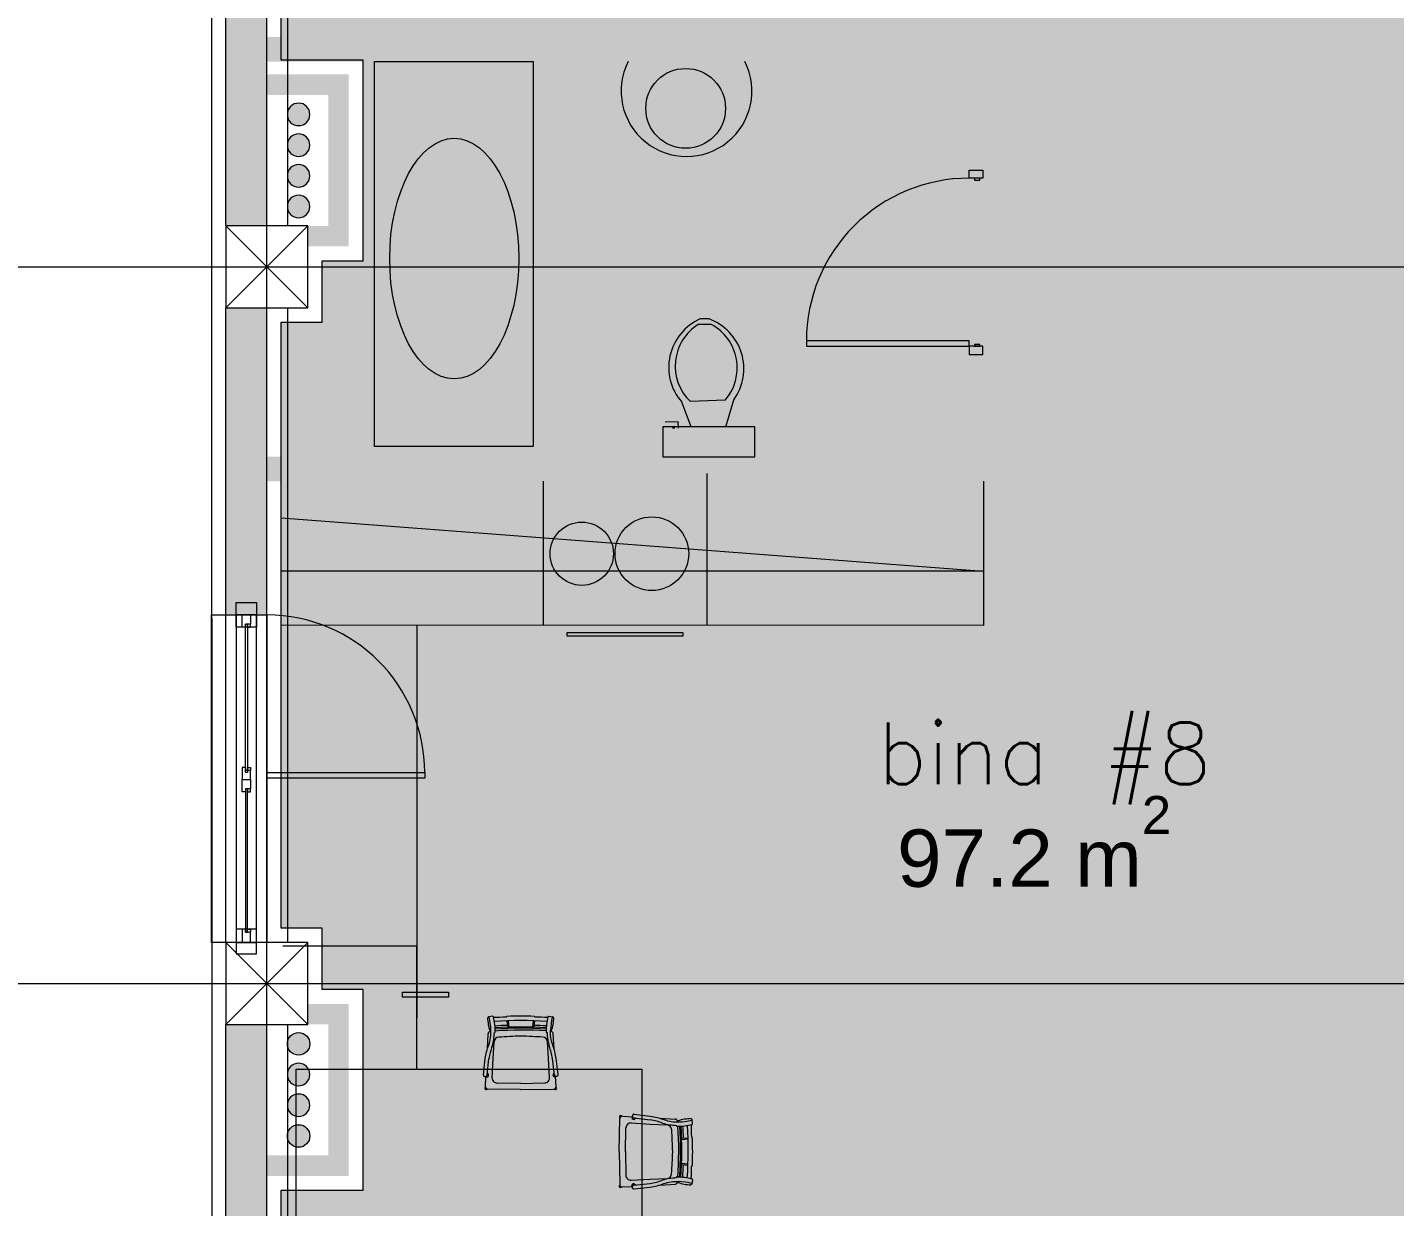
# Model space of a CAD drawing. Header units: millimetres. Extents: x 476571643 to 477489869, y 4620928210 to 4621294454.
# Drawn here: x 477215731 to 477222410, y 4621127771 to 4621133531 of the extents above; entities that cross this region are included whole.
import ezdxf

# ---------------------------------------------------------------- set-up
doc = ezdxf.new("R2010")
doc.units = ezdxf.units.MM
doc.header["$MEASUREMENT"] = 0
for name, color, linetype, lineweight in [('0. gagebebi_Pen_No__6', 6, 'Continuous', 0), ('0_Pen_No__7_Pen_No__7_Pen_No__7', 7, 'Continuous', 0), ('2D Drafting - General_Pen_No__1_Pen_No__7', 7, 'Continuous', 0), ('2D Drafting - General_Pen_No__250_Pen_No__7_Pen_No__7', 7, 'Continuous', 0), ('2D Drafting - General_Pen_No__7_Pen_No__7_Pen_No__7', 7, 'Continuous', 0), ('Annotation - Text_Pen_No__7_Pen_No__142', 142, 'Continuous', 0), ('Doors_Pen_No__7_Pen_No__7_Pen_No__7', 7, 'Continuous', 0), ('G-Anno-Nplt_Pen_No__142', 142, 'Continuous', 0), ('G-Anno-Nplt_Pen_No__151', 151, 'Continuous', 0), ('G-Anno-Nplt_Pen_No__4', 7, 'Continuous', 0), ('kar-panjara_Pen_No__7_Pen_No__7_Pen_No__7', 7, 'Continuous', 0), ('New_0_Pen_No__7', 7, 'Continuous', 0), ('New_reg_nak_Pen_No__7', 7, 'Continuous', 0), ('shaxtebi da milebi_Pen_No__1_Pen_No__1_Pen_No__1', 1, 'Continuous', 0), ('shaxtebi da milebi_Pen_No__5_Pen_No__5_Pen_No__5', 5, 'Continuous', 0), ('zoma_Pen_No__142', 142, 'Continuous', 0), ('zoma_Pen_No__5_Pen_No__5', 5, 'Continuous', 0)]:
    doc.layers.add(name, color=color, linetype=linetype, lineweight=lineweight)
doc.layers.add('shaxtebi da milebi_Pen_No__5_Pen_No__5_Pen_No__252', color=7, linetype='Continuous', lineweight=0, true_color=0x666666)
doc.layers.add('zoma', color=7, linetype='Continuous')
doc.styles.add('GENERATED_STYLE_1', font='arial.ttf')
doc.styles.add('GENERATED_STYLE_2', font='arial.ttf')
doc.dimstyles.new('GENERATED_STYLE__7', dxfattribs={"dimtxt": 200, "dimasz": 64.421331, "dimexe": 0.18, "dimexo": 3, "dimgap": 0.09, "dimtad": 1, "dimlfac": 0.001, "dimzin": 0, "dimdsep": 46, "dimtxsty": 'GENERATED_STYLE_2', "dimblk": 'ARROWHEAD_2', "dimblk1": 'ARROWHEAD_2', "dimblk2": 'ARROWHEAD_2', "dimcen": 0.09, "dimclrd": 142, "dimclre": 142, "dimclrt": 142, "dimadec": 0, "dimazin": 0, "dimtfac": 1, "dimtdec": 4, "dimtmove": 0, "dimatfit": 3, "dimfxl": 1, "dimtolj": 1, "dimtzin": 0, "dimarcsym": 0})

# ---------------------------------------------------------------- blocks, each defined once
blk = doc.blocks.new('*D1286', base_point=(476844527.1, 4621385791))
at = {"layer": 'zoma_Pen_No__142', "color": 142, "linetype": 'Continuous', "lineweight": 0, "transparency": 16777216}
for p, q in [((477215491.4, 4621139236.6), (477215406.7, 4621139285.5)), ((477215449, 4621139302.5), (477215449, 4621139261)), ((477215385.5, 4621139261), (477215512.6, 4621139261)), ((477215449, 4621139261), (477215449, 4621132361)), ((477215385.5, 4621132361), (477215512.6, 4621132361)), ((477215491.4, 4621132336.6), (477215406.7, 4621132385.5))]:
    blk.add_line(p, q, dxfattribs=at)
at = {"layer": 'zoma_Pen_No__142', "color": 142, "lineweight": 0, "transparency": 16777216, "insert": (477215409, 4621135545), "char_height": 200, "attachment_point": 7, "rotation": 90, "style": 'GENERATED_STYLE_2'}
blk.add_mtext('\\A1;{\\pql;\\fArial CYR|b0|i0|c204|p34;6.90}', dxfattribs=at)
blk = doc.blocks.new('ARROWHEAD_2')
at = {"color": 0, "linetype": 'Continuous', "lineweight": 0}
for p, q in [((0, 0), (-1, 0)), ((-0.38, -0.66), (0.38, 0.66))]:
    blk.add_line(p, q, dxfattribs=at)
blk = doc.blocks.new('*D1287', base_point=(476844527.1, 4621385791))
at = {"layer": 'zoma_Pen_No__142', "color": 142, "linetype": 'Continuous', "lineweight": 0, "transparency": 16777216}
for p, q in [((477215385.5, 4621132361), (477215512.6, 4621132361)), ((477215491.4, 4621132336.6), (477215406.7, 4621132385.5)), ((477215449, 4621132361), (477215449, 4621128861)), ((477215385.5, 4621128861), (477215512.6, 4621128861)), ((477215491.4, 4621128836.6), (477215406.7, 4621128885.5))]:
    blk.add_line(p, q, dxfattribs=at)
at = {"layer": 'zoma_Pen_No__142', "color": 142, "lineweight": 0, "transparency": 16777216, "insert": (477215409, 4621130345), "char_height": 200, "attachment_point": 7, "rotation": 90, "style": 'GENERATED_STYLE_2'}
blk.add_mtext('\\A1;{\\pql;\\fArial CYR|b0|i0|c204|p34;3.50}', dxfattribs=at)
blk = doc.blocks.new('*D1290', base_point=(476844527.1, 4621385791))
at = {"layer": 'zoma_Pen_No__142', "color": 142, "linetype": 'Continuous', "lineweight": 0, "transparency": 16777216}
for p, q in [((477215005.6, 4621139461), (477215005.6, 4621139061)), ((477215048, 4621139036.6), (477214963.2, 4621139085.5)), ((477214942, 4621139061), (477215069.2, 4621139061)), ((477215005.6, 4621139061), (477215005.7, 4621132561)), ((477214942.1, 4621132561), (477215069.2, 4621132561)), ((477215048, 4621132536.6), (477214963.3, 4621132585.5)), ((477215005.7, 4621132561), (477215005.7, 4621132161))]:
    blk.add_line(p, q, dxfattribs=at)
at = {"layer": 'zoma_Pen_No__142', "color": 142, "lineweight": 0, "transparency": 16777216, "char_height": 200, "attachment_point": 7, "rotation": 90.00052, "style": 'GENERATED_STYLE_2'}
for s, insert in [('\\A1;{\\pql;\\fArial CYR|b0|i0|c204|p34;6.50}', (477214965.6, 4621135545)), ('\\A1;{\\pql;\\fArial CYR|b0|i0|c204|p34;0.40}', (477214965.7, 4621132585.5))]:
    blk.add_mtext(s, dxfattribs=dict(at, insert=insert))
blk = doc.blocks.new('*D1291', base_point=(476844527.1, 4621385791))
at = {"layer": 'zoma_Pen_No__142', "color": 142, "linetype": 'Continuous', "lineweight": 0, "transparency": 16777216}
for p, q in [((477214942.1, 4621132561), (477215069.2, 4621132561)), ((477215048, 4621132536.6), (477214963.3, 4621132585.5)), ((477215005.7, 4621132561), (477215005.7, 4621132161)), ((477214942.1, 4621132161), (477215069.2, 4621132161)), ((477215048.1, 4621132136.6), (477214963.3, 4621132185.5)), ((477215005.7, 4621132161), (477215005.7, 4621129061))]:
    blk.add_line(p, q, dxfattribs=at)
blk = doc.blocks.new('*D1292', base_point=(476844527.1, 4621385791))
at = {"layer": 'zoma_Pen_No__142', "color": 142, "linetype": 'Continuous', "lineweight": 0, "transparency": 16777216}
for p, q in [((477214942.1, 4621132161), (477215069.2, 4621132161)), ((477215048.1, 4621132136.6), (477214963.3, 4621132185.5)), ((477215005.7, 4621132161), (477215005.7, 4621129061)), ((477214942.1, 4621129061), (477215069.3, 4621129061)), ((477215048.1, 4621129036.5), (477214963.3, 4621129085.5))]:
    blk.add_line(p, q, dxfattribs=at)
at = {"layer": 'zoma_Pen_No__142', "color": 142, "lineweight": 0, "transparency": 16777216, "char_height": 200, "attachment_point": 7, "rotation": 90.00052, "style": 'GENERATED_STYLE_2'}
for s, insert in [('\\A1;{\\pql;\\fArial CYR|b0|i0|c204|p34;3.10}', (477214965.7, 4621130345)), ('\\A1;{\\pql;\\fArial CYR|b0|i0|c204|p34;0.40}', (477214965.7, 4621129085.5))]:
    blk.add_mtext(s, dxfattribs=dict(at, insert=insert))
blk = doc.blocks.new('*D1293', base_point=(476844527.1, 4621385791))
at = {"layer": 'zoma_Pen_No__142', "color": 142, "linetype": 'Continuous', "lineweight": 0, "transparency": 16777216}
for p, q in [((477215005.7, 4621132161), (477215005.7, 4621129061)), ((477214942.1, 4621129061), (477215069.3, 4621129061)), ((477215048.1, 4621129036.5), (477214963.3, 4621129085.5)), ((477215005.7, 4621129061), (477215005.7, 4621128661)), ((477214942.1, 4621128661), (477215069.3, 4621128661)), ((477215048.1, 4621128636.5), (477214963.3, 4621128685.5)), ((477215005.7, 4621128661), (477215005.8, 4621122161))]:
    blk.add_line(p, q, dxfattribs=at)
blk = doc.blocks.new('*D1294', base_point=(476844527.1, 4621385791))
at = {"layer": 'zoma_Pen_No__142', "color": 142, "linetype": 'Continuous', "lineweight": 0, "transparency": 16777216}
blk.add_line((477215048.1, 4621128636.5), (477214963.3, 4621128685.5), dxfattribs=at)
blk = doc.blocks.new('*D1295', base_point=(476844527.1, 4621385791))
at = {"layer": 'zoma_Pen_No__142', "color": 142, "linetype": 'Continuous', "lineweight": 0, "transparency": 16777216}
for p, q in [((477215005.7, 4621129061), (477215005.7, 4621128661)), ((477214942.1, 4621128661), (477215069.3, 4621128661)), ((477215048.1, 4621128636.5), (477214963.3, 4621128685.5)), ((477215005.7, 4621128661), (477215005.8, 4621122161)), ((477215048.1, 4621122136.5), (477214963.4, 4621122185.5))]:
    blk.add_line(p, q, dxfattribs=at)
at = {"layer": 'zoma_Pen_No__142', "color": 142, "lineweight": 0, "transparency": 16777216, "char_height": 200, "attachment_point": 7, "rotation": 90.00052, "style": 'GENERATED_STYLE_2'}
for s, insert in [('\\A1;{\\pql;\\fArial CYR|b0|i0|c204|p34;6.50}', (477214965.7, 4621125145)), ('\\A1;{\\pql;\\fArial CYR|b0|i0|c204|p34;0.40}', (477214965.8, 4621122185.5))]:
    blk.add_mtext(s, dxfattribs=dict(at, insert=insert))
blk = doc.blocks.new('*D1296', base_point=(476844527.1, 4621385791))
at = {"layer": 'zoma_Pen_No__142', "color": 142, "linetype": 'Continuous', "lineweight": 0, "transparency": 16777216}
for p, q in [((477215005.7, 4621128661), (477215005.8, 4621122161)), ((477215048.1, 4621122136.5), (477214963.4, 4621122185.5)), ((477214942.2, 4621122161), (477215069.3, 4621122161)), ((477215005.8, 4621122161), (477215005.8, 4621121761)), ((477214963.4, 4621121785.5), (477215048.1, 4621121736.5)), ((477214942.2, 4621121761), (477215069.3, 4621121761)), ((477215005.8, 4621121761), (477215005.8, 4621121719.6))]:
    blk.add_line(p, q, dxfattribs=at)
blk = doc.blocks.new('*D1297', base_point=(476844527.1, 4621385791))
at = {"layer": 'zoma_Pen_No__142', "color": 142, "linetype": 'Continuous', "lineweight": 0, "transparency": 16777216}
for p, q in [((477214545.2, 4621139506.5), (477214460.4, 4621139555.5)), ((477214502.8, 4621139572.5), (477214502.8, 4621139531)), ((477214439.3, 4621139531), (477214566.4, 4621139531)), ((477214502.8, 4621139531), (477214503, 4621121761)), ((477214460.6, 4621121785.5), (477214545.4, 4621121736.5)), ((477214439.4, 4621121761), (477214566.6, 4621121761)), ((477214503, 4621121761), (477214503, 4621121719.6))]:
    blk.add_line(p, q, dxfattribs=at)
at = {"layer": 'zoma_Pen_No__142', "color": 142, "lineweight": 0, "transparency": 16777216, "insert": (477214462.9, 4621130304.1), "char_height": 200, "attachment_point": 7, "rotation": 90.00052, "style": 'GENERATED_STYLE_2'}
blk.add_mtext('\\A1;{\\pql;\\fArial CYR|b0|i0|c204|p34;17.77}', dxfattribs=at)
blk = doc.blocks.new('*D1322', base_point=(476844527.1, 4621385791))
at = {"layer": 'zoma_Pen_No__142', "color": 142, "linetype": 'Continuous', "lineweight": 0, "transparency": 16777216}
for p, q in [((477240423.4, 4621139436.6), (477240338.7, 4621139485.5)), ((477240444.6, 4621139461), (477240317.5, 4621139461)), ((477240381, 4621121761), (477240381, 4621139461)), ((477240338.7, 4621121785.5), (477240423.4, 4621121736.6)), ((477240444.6, 4621121761), (477240317.5, 4621121761)), ((477240381, 4621121719.6), (477240381, 4621121761))]:
    blk.add_line(p, q, dxfattribs=at)
at = {"layer": 'zoma_Pen_No__142', "color": 142, "lineweight": 0, "transparency": 16777216, "insert": (477240341, 4621130269.1), "char_height": 200, "attachment_point": 7, "rotation": 90, "style": 'GENERATED_STYLE_2'}
blk.add_mtext('\\A1;{\\pql;\\fArial CYR|b0|i0|c204|p34;17.70}', dxfattribs=at)

msp = doc.modelspace()

# ---------------------------------------------------------------- hatches: boundary and pattern name
at = {"layer": '2D Drafting - General_Pen_No__250_Pen_No__7_Pen_No__7', "linetype": 'Continuous', "lineweight": 0}
for points in [[(477216901.121, 4621139061.035), (477216701.121, 4621139061.035), (477216701.121, 4621132561.035), (477216901.121, 4621132561.035)], [(477220401.24, 4621132833.871), (477220401.24, 4621133584.284), (477220281.24, 4621133584.284), (477220281.24, 4621132833.868)], [(477220281.24, 4621133483.871), (477216901.24, 4621133483.871), (477216901.24, 4621133363.871), (477220281.24, 4621133363.871)], [(477216901.121, 4621133301.223), (477217301.121, 4621133301.223), (477217301.121, 4621132461.035), (477217201.121, 4621132461.035), (477217101.121, 4621132461.035), (477217101.121, 4621132561.035), (477217201.121, 4621132561.035), (477217201.121, 4621133201.035), (477216901.121, 4621133201.035)], [(477216901.121, 4621132161.035), (477216901.121, 4621130661.037), (477216701.121, 4621130661.037), (477216701.121, 4621132161.035)], [(477216901.121, 4621131313.871), (477220401.24, 4621131313.871), (477220401.24, 4621131933.871), (477220281.24, 4621131933.871), (477220281.24, 4621131433.871), (477216901.121, 4621131433.871)], [(477216901.121, 4621127920.848), (477217301.121, 4621127920.848), (477217301.121, 4621128761.035), (477217201.121, 4621128761.035), (477217101.121, 4621128761.035), (477217101.121, 4621128661.035), (477217201.121, 4621128661.035), (477217201.121, 4621128021.035), (477216901.121, 4621128021.035)], [(477216901.121, 4621128661.035), (477216701.121, 4621128661.035), (477216701.121, 4621122161.035), (477216901.121, 4621122161.035)]]:
    msp.add_hatch(color=7, dxfattribs=at).paths.add_polyline_path(points)
at = {"layer": 'G-Anno-Nplt_Pen_No__151', "linetype": 'Continuous', "lineweight": 0, "true_color": 0x1f2f3f}
msp.add_hatch(color=169, dxfattribs=at).paths.add_polyline_path([(477216971.12, 4621127850.848), (477217371.121, 4621127850.848), (477217371.121, 4621128831.035), (477217171.121, 4621128831.035), (477217171.121, 4621129131.036), (477216971.12, 4621129131.036), (477216971.12, 4621132091.036), (477217171.121, 4621132091.036), (477217171.121, 4621132261.035), (477217171.121, 4621132391.035), (477217371.121, 4621132391.035), (477217371.121, 4621133371.223), (477216971.121, 4621133371.223), (477216971.121, 4621138091.036), (477220471.302, 4621138091.036), (477220471.302, 4621139191.035), (477223531.121, 4621139191.035), (477223531.121, 4621138991.035), (477223531.121, 4621135254.654), (477223601.24, 4621135254.654), (477223601.24, 4621133904.606), (477223531.121, 4621133904.606), (477223531.121, 4621132331.035), (477223231.121, 4621132331.035), (477223231.121, 4621131500.848), (477223631.121, 4621131500.848), (477223631.121, 4621129131.035), (477223531.121, 4621129131.035), (477223531.121, 4621128591.036), (477223631.121, 4621128591.036), (477223631.121, 4621123731.035), (477216971.12, 4621123731.035)])
at = {"layer": 'shaxtebi da milebi_Pen_No__1_Pen_No__1_Pen_No__1', "linetype": 'Continuous', "lineweight": 0}
for points in [[(477217056.121, 4621132711.035, -1), (477217056.121, 4621132601.035, -1)], [(477217056.121, 4621128511.035, 1), (477217056.121, 4621128621.035, 1)]]:
    msp.add_hatch(color=1, dxfattribs=at).paths.add_polyline_path(points)
at = {"layer": 'shaxtebi da milebi_Pen_No__5_Pen_No__5_Pen_No__252', "linetype": 'Continuous', "lineweight": 0, "true_color": 0x666666}
for points in [[(477217056.121, 4621133161.035, 1), (477217056.121, 4621133051.035, 1)], [(477217056.121, 4621128061.035, -1), (477217056.121, 4621128171.035, -1)]]:
    msp.add_hatch(color=251, dxfattribs=at).paths.add_polyline_path(points)
at = {"layer": 'shaxtebi da milebi_Pen_No__5_Pen_No__5_Pen_No__5', "linetype": 'Continuous', "lineweight": 0}
for points in [[(477217056.121, 4621133011.035, 1), (477217056.121, 4621132901.035, 1)], [(477217056.121, 4621132861.035, 1), (477217056.121, 4621132751.035, 1)], [(477217056.121, 4621128471.035, 1), (477217056.121, 4621128361.035, 1)], [(477217056.121, 4621128321.035, 1), (477217056.121, 4621128211.035, 1)]]:
    msp.add_hatch(color=5, dxfattribs=at).paths.add_polyline_path(points)

# ---------------------------------------------------------------- linework, layer by layer
at = {"layer": '0. gagebebi_Pen_No__6', "color": 6, "linetype": 'Continuous', "lineweight": 0, "flags": 128}
msp.add_lwpolyline([(477216901.592, 4621129864.059), (477216901.591, 4621129890.726), (477217671.902, 4621129890.76), (477217671.903, 4621129864.094)], close=True, dxfattribs=at)
at = {"layer": '0. gagebebi_Pen_No__6', "color": 6, "linetype": 'Continuous', "lineweight": 0}
msp.add_arc((477216901.591, 4621129890.726), 770.311, 0.0025314, 89.9993517, dxfattribs=at)
at = {"layer": '0_Pen_No__7_Pen_No__7_Pen_No__7', "color": 7, "linetype": 'Continuous', "lineweight": 0}
for p, q in [((477218973.631, 4621131579.922), (477218927.312, 4621131700.978)), ((477219139.282, 4621131710.244), (477218969.706, 4621131702.831)), ((477219143.54, 4621131579.922), (477219181.675, 4621131712.098)), ((477218910.285, 4621131604.665), (477218846.694, 4621131601.885)), ((477218911.675, 4621131572.869), (477218910.285, 4621131604.665)), ((477218847.621, 4621131580.688), (477218890.015, 4621131582.541)), ((477218885.346, 4621131571.718), (477218884.883, 4621131582.317)), ((477218890.015, 4621131582.541), (477218890.478, 4621131571.943))]:
    msp.add_line(p, q, dxfattribs=at)
at = {"layer": '0_Pen_No__7_Pen_No__7_Pen_No__7', "color": 7, "linetype": 'Continuous', "lineweight": 0, "flags": 128}
for points in [[(477219073.105, 4621132079.384), (477219007.945, 4621132079.384)], [(477219060.892, 4621132106.683), (477219017.802, 4621132106.683)]]:
    msp.add_lwpolyline(points, dxfattribs=at)
msp.add_lwpolyline([(477218835.038, 4621131433.871), (477219285.475, 4621131433.871), (477219285.475, 4621131579.922), (477218835.038, 4621131579.922)], close=True, dxfattribs=at)
at = {"layer": '0_Pen_No__7_Pen_No__7_Pen_No__7', "color": 7, "linetype": 'Continuous', "lineweight": 0}
msp.add_circle((477218946.778, 4621133135.371), 194.708, dxfattribs=at)
for centre, radius, start, end in [((477218951.094, 4621133219.855), 319.521, 153.2098825, 26.7901175), ((477219122.073, 4621131870.482), 258.192, 113.8191837, 221.0340773), ((477219136.276, 4621131876.135), 240.373, 122.2682773, 226.135453), ((477218972.867, 4621131863.959), 258.193, 323.9724701, 70.0664543), ((477218958.225, 4621131868.35), 240.373, 318.871088, 61.450167)]:
    msp.add_arc(centre, radius, start, end, dxfattribs=at)
at = {"layer": '2D Drafting - General_Pen_No__1_Pen_No__7', "color": 7, "linetype": 'Continuous', "lineweight": 0}
for p, q in [((477216701.121, 4621132161.035), (477217101.121, 4621132561.035)), ((477217101.121, 4621132161.035), (477216701.121, 4621132561.035)), ((477216701.121, 4621128661.035), (477217101.121, 4621129061.035)), ((477217101.121, 4621128661.035), (477216701.121, 4621129061.035))]:
    msp.add_line(p, q, dxfattribs=at)
at = {"layer": '2D Drafting - General_Pen_No__1_Pen_No__7', "color": 7, "linetype": 'Continuous', "lineweight": 0, "flags": 128}
for points in [[(477216701.121, 4621132561.035), (477216701.121, 4621139061.035), (477217001.121, 4621139061.035), (477217001.121, 4621132561.035)], [(477216701.121, 4621132161.035), (477217101.121, 4621132161.035), (477217101.121, 4621132561.035), (477216701.121, 4621132561.035)], [(477216701.121, 4621129061.035), (477216701.121, 4621132161.035), (477217001.121, 4621132161.035), (477217001.121, 4621129061.035)], [(477216701.121, 4621128661.035), (477217101.121, 4621128661.035), (477217101.121, 4621129061.035), (477216701.121, 4621129061.035)], [(477216701.121, 4621122161.035), (477216701.121, 4621128661.035), (477217001.121, 4621128661.035), (477217001.121, 4621122161.035)]]:
    msp.add_lwpolyline(points, close=True, dxfattribs=at)
at = {"layer": '2D Drafting - General_Pen_No__7_Pen_No__7_Pen_No__7', "color": 7, "linetype": 'Continuous', "lineweight": 0}
msp.add_arc((477220331.27, 4621132000.047), 794.311, 89.9998025, 180.001484, dxfattribs=at)
at = {"layer": 'Doors_Pen_No__7_Pen_No__7_Pen_No__7', "color": 7, "linetype": 'Continuous', "lineweight": 0, "flags": 128}
for points in [[(477220399.005, 4621132833.871), (477220399.006, 4621132794.36), (477220331.273, 4621132794.358), (477220331.272, 4621132833.87)], [(477220384.606, 4621132785.471), (477220384.606, 4621132794.36), (477220357.939, 4621132794.359), (477220357.94, 4621132785.47)], [(477220331.271, 4621131973.381), (477220331.27, 4621132000.047), (477219536.959, 4621132000.027), (477219536.96, 4621131973.36)], [(477220399.005, 4621131933.871), (477220399.004, 4621131973.382), (477220331.271, 4621131973.381), (477220331.272, 4621131933.87)], [(477220384.604, 4621131973.382), (477220384.604, 4621131982.271), (477220357.937, 4621131982.27), (477220357.937, 4621131973.381)]]:
    msp.add_lwpolyline(points, close=True, dxfattribs=at)
at = {"layer": 'G-Anno-Nplt_Pen_No__4', "color": 7, "linetype": 'Continuous', "lineweight": 0, "flags": 128}
msp.add_lwpolyline([(477216971.12, 4621123731.035), (477216971.12, 4621127850.848), (477217371.121, 4621127850.848), (477217371.121, 4621128831.035), (477217171.121, 4621128831.035), (477217171.121, 4621129131.036), (477216971.12, 4621129131.036), (477216971.12, 4621132091.036), (477217171.121, 4621132091.036), (477217171.121, 4621132261.035), (477217171.121, 4621132391.035), (477217371.121, 4621132391.035), (477217371.121, 4621133371.223), (477216971.121, 4621133371.223), (477216971.121, 4621138091.036)], dxfattribs=at)
at = {"layer": 'kar-panjara_Pen_No__7_Pen_No__7_Pen_No__7', "color": 7, "linetype": 'Continuous', "lineweight": 0, "flags": 128}
for points in [[(477216851.072, 4621129061.035), (477216851.016, 4621130661.037), (477216751.072, 4621130661.037), (477216751.127, 4621129061.035)], [(477216751.073, 4621130601.363), (477216751.073, 4621130721.363), (477216851.073, 4621130721.363), (477216851.073, 4621130601.363)], [(477216820.957, 4621130661.037), (477216820.957, 4621130616.037), (477216805.957, 4621130616.037), (477216795.957, 4621130616.037), (477216795.957, 4621130601.363), (477216780.957, 4621130601.363), (477216780.957, 4621130661.037)], [(477216805.957, 4621130616.037), (477216805.957, 4621129892.197), (477216795.957, 4621129892.197), (477216795.957, 4621130616.037)], [(477216820.957, 4621130601.363), (477216820.957, 4621130616.037), (477216805.957, 4621130616.037), (477216805.957, 4621130601.363)], [(477216820.957, 4621129856.465), (477216820.957, 4621129901.465), (477216805.957, 4621129901.465), (477216795.957, 4621129901.465), (477216795.957, 4621129916.465), (477216780.957, 4621129916.465), (477216780.957, 4621129856.465)], [(477216820.957, 4621129856.465), (477216820.957, 4621129811.465), (477216805.957, 4621129811.465), (477216795.957, 4621129811.465), (477216795.957, 4621129796.465), (477216780.957, 4621129796.465), (477216780.957, 4621129856.465)], [(477216820.957, 4621129916.465), (477216820.957, 4621129901.465), (477216805.957, 4621129901.465), (477216805.957, 4621129916.465)], [(477216805.957, 4621129111.465), (477216805.957, 4621129811.465), (477216795.957, 4621129811.465), (477216795.957, 4621129111.465)], [(477216820.957, 4621129796.465), (477216820.957, 4621129811.465), (477216805.957, 4621129811.465), (477216805.957, 4621129796.465)], [(477216751.073, 4621129126.465), (477216751.073, 4621129006.465), (477216851.073, 4621129006.465), (477216851.073, 4621129126.465)], [(477216820.957, 4621129061.035), (477216820.957, 4621129111.465), (477216805.957, 4621129111.465), (477216795.957, 4621129111.465), (477216795.957, 4621129126.465), (477216780.957, 4621129126.465), (477216780.957, 4621129061.035)], [(477216820.957, 4621129126.465), (477216820.957, 4621129111.465), (477216805.957, 4621129111.465), (477216805.957, 4621129126.465)]]:
    msp.add_lwpolyline(points, close=True, dxfattribs=at)
at = {"layer": 'New_0_Pen_No__7', "color": 7, "linetype": 'Continuous', "lineweight": 0}
for p, q in [((477217978.884, 4621128692.964), (477217982.56, 4621128693.901)), ((477217982.486, 4621128694.192), (477217982.56, 4621128693.901)), ((477218004.314, 4621128700.667), (477217983.158, 4621128698.144)), ((477218073.046, 4621128699.039), (477218071.783, 4621128697.413)), ((477218073.958, 4621128678.506), (477218076.847, 4621128647.222)), ((477218080.043, 4621128678.817), (477218082.939, 4621128647.44)), ((477218201.79, 4621128678.951), (477218198.962, 4621128647.568)), ((477218207.875, 4621128678.654), (477218205.055, 4621128647.363)), ((477218208.742, 4621128699.189), (477218210.008, 4621128697.565)), ((477218277.47, 4621128700.968), (477218298.632, 4621128698.492)), ((477218299.312, 4621128694.541), (477218299.239, 4621128694.25)), ((477218302.917, 4621128693.321), (477218299.239, 4621128694.25)), ((477217978.054, 4621128541.161), (477217981.895, 4621128615.704)), ((477218014.526, 4621128621.098), (477218012.492, 4621128621.083)), ((477218267.434, 4621128621.377), (477218269.467, 4621128621.366)), ((477218304.081, 4621128541.521), (477218300.076, 4621128616.055)), ((477218006.52, 4621128493.857), (477218010.733, 4621128575.618)), ((477218276.575, 4621128494.155), (477218272.182, 4621128575.906)), ((477217976.735, 4621128413.186), (477217986.006, 4621128493.835)), ((477218001.704, 4621128400.384), (477218006.52, 4621128493.857)), ((477218281.597, 4621128400.692), (477218276.575, 4621128494.155)), ((477218305.683, 4621128413.549), (477218296.234, 4621128494.177)), ((477217968.61, 4621128357.871), (477217971.064, 4621128405.49)), ((477217981.972, 4621128418.988), (477217980.87, 4621128419.905)), ((477218300.433, 4621128419.339), (477218301.533, 4621128420.258)), ((477218313.93, 4621128358.252), (477218311.371, 4621128405.865)), ((477218140.753, 4621128342.436), (477217980.568, 4621128345.072)), ((477218142.215, 4621128372.867), (477218025.619, 4621128374.786)), ((477218141.147, 4621128372.866), (477218257.738, 4621128375.042)), ((477218141.821, 4621128342.437), (477218302, 4621128345.427)), ((477218622.137, 4621128040.743), (477218625.422, 4621128200.916)), ((477218638.27, 4621128212.822), (477218685.878, 4621128210.175)), ((477218693.551, 4621128204.473), (477218774.161, 4621128194.875)), ((477218699.331, 4621128199.212), (477218700.253, 4621128200.31)), ((477218821.52, 4621128202.635), (477218896.047, 4621128198.492)), ((477218973.318, 4621128201.19), (477218974.24, 4621128197.51)), ((477218974.531, 4621128197.583), (477218974.24, 4621128197.51)), ((477218980.918, 4621128175.729), (477218978.481, 4621128196.895)), ((477218652.561, 4621128039.157), (477218654.953, 4621128155.745)), ((477218680.647, 4621128179.556), (477218774.101, 4621128174.361)), ((477218774.101, 4621128174.361), (477218855.843, 4621128169.817)), ((477218901.308, 4621128165.84), (477218901.301, 4621128167.873)), ((477218958.475, 4621128106.175), (477218927.179, 4621128103.414)), ((477218958.761, 4621128100.089), (477218927.373, 4621128097.32)), ((477218979.011, 4621128107.004), (477218977.39, 4621128108.274)), ((477218622.134, 4621128039.674), (477218624.474, 4621127879.485)), ((477218652.564, 4621128040.226), (477218654.268, 4621127923.626)), ((477218958.08, 4621127972.259), (477218926.8, 4621127975.205)), ((477218958.402, 4621127978.343), (477218927.031, 4621127981.298)), ((477218978.611, 4621127971.309), (477218976.982, 4621127970.049)), ((477218637.251, 4621127867.503), (477218684.874, 4621127869.869)), ((477218679.822, 4621127899.663), (477218773.304, 4621127904.307)), ((477218692.58, 4621127875.526), (477218773.246, 4621127884.648)), ((477218698.392, 4621127880.752), (477218699.307, 4621127879.649)), ((477218773.304, 4621127904.307), (477218855.072, 4621127908.369)), ((477218820.558, 4621127876.609), (477218895.108, 4621127880.312)), ((477218900.562, 4621127912.933), (477218900.543, 4621127910.899)), ((477218972.362, 4621127877.158), (477218973.306, 4621127880.832)), ((477218973.597, 4621127880.758), (477218973.306, 4621127880.832)), ((477218980.112, 4621127902.574), (477218977.55, 4621127881.422))]:
    msp.add_line(p, q, dxfattribs=at)
for points in [[(477218201.24, 4621131483.871), (477217426.643, 4621131483.871), (477217426.643, 4621133363.871), (477218201.24, 4621133363.871)], [(477218365.702, 4621130574.092), (477218365.702, 4621130559.262), (477218935.175, 4621130559.262), (477218935.175, 4621130574.092)], [(477217564.272, 4621128818.309), (477217787.768, 4621128818.309), (477217787.768, 4621128793.493), (477217564.272, 4621128793.493)], [(477217043.289, 4621128442.809), (477218733.527, 4621128442.809), (477218733.527, 4621127597.349), (477217043.289, 4621127597.349)]]:
    msp.add_lwpolyline(points, close=True, dxfattribs=at)
for points in [[(477219051.194, 4621130608.746), (477219051.194, 4621131352.402)], [(477220401.24, 4621131313.871), (477220401.24, 4621130808.746), (477220401.24, 4621130608.746), (477216971.12, 4621130610.527)], [(477218251.194, 4621131313.871), (477218251.194, 4621130608.746)], [(477216971.12, 4621131135.757), (477220401.24, 4621130875.063)], [(477220401.24, 4621130875.063), (477216971.12, 4621130875.063)], [(477217633.289, 4621130608.746), (477217633.289, 4621128693.635)], [(477217633.289, 4621128442.809), (477217633.289, 4621129042.809), (477216979.123, 4621129042.809)], [(477217958.593, 4621128415.271), (477217967.622, 4621128493.815)], [(477218323.82, 4621128415.674), (477218314.618, 4621128494.197)], [(477218695.71, 4621128222.606), (477218774.216, 4621128213.259)], [(477218694.632, 4621127857.381), (477218773.192, 4621127866.264)]]:
    msp.add_lwpolyline(points, dxfattribs=at)
for points in [[(477217967.677, 4621128493.815, -0.05838097), (477217984.738, 4621128560.523, 0.11288216), (477217995.161, 4621128633.33)], [(477218314.563, 4621128494.197, 0.05838097), (477218297.355, 4621128560.868, -0.11288216), (477218286.771, 4621128633.651)], [(477217967.21, 4621128406.108), (477217969.533, 4621128405.778, -0.08130171), (477217974.877, 4621128404.106)], [(477218315.223, 4621128406.491), (477218312.901, 4621128406.157, 0.08130171), (477218307.561, 4621128404.473)], [(477218686.511, 4621128214.026), (477218686.172, 4621128211.705, -0.08130171), (477218684.479, 4621128206.367)], [(477218774.215, 4621128213.204, -0.05838097), (477218840.854, 4621128195.873, 0.11288216), (477218913.618, 4621128185.154)], [(477218685.484, 4621127866.015), (477218685.159, 4621127868.337, 0.08130171), (477218683.497, 4621127873.685)], [(477218773.192, 4621127866.319, 0.05838097), (477218839.932, 4621127883.257, -0.11288216), (477218912.758, 4621127893.546)]]:
    msp.add_lwpolyline(points, format="xyb", dxfattribs=at)
for centre, radius in [((477218781.613, 4621130960.173), 179.972), ((477218439.475, 4621130960.173), 154.555)]:
    msp.add_circle(centre, radius, dxfattribs=at)
for centre, radius, start, end in [((477218256.224, 4621128709.677), 277.843, 183.4485972, 196.8471691), ((477217985.079, 4621128695.784), 3.044, 129.1590428, 211.547831), ((477217983.518, 4621128695.122), 3.044, 14.4114473, 96.800229), ((477217716.187, 4621128626.426), 279.06, 1.4175903, 14.411445), ((477218004.675, 4621128697.645), 3.044, 14.411451, 96.8002253), ((477217737.343, 4621128628.949), 279.06, 358.754779, 14.411445), ((477218593.05, 4621105481.626), 23220.515, 91.292078, 91.4424412), ((477218141.19, 4621126924.917), 1755.051, 85.8151512, 94.2038317), ((477218142.884, 4621126893.413), 1764.182, 92.1725351, 94.145759), ((477218069.379, 4621128699.28), 3.044, 271.2920686, 322.1686522), ((477218075.45, 4621128697.172), 3.044, 91.2628998, 142.1686439), ((477218587.165, 4621105485.34), 23220.515, 91.101231, 91.2629052), ((477217745.791, 4621105484.413), 23220.515, 88.8633845, 89.0250587), ((477218142.884, 4621126893.413), 1764.182, 85.9805311, 87.9537551), ((477218206.342, 4621128697.317), 3.044, 37.9576279, 88.8633871), ((477218212.408, 4621128699.437), 3.044, 217.9576147, 268.8342113), ((477217739.914, 4621105480.686), 23220.515, 88.6838475, 88.8342108), ((477218544.598, 4621128629.839), 279.06, 165.7148449, 181.3715108), ((477218277.116, 4621128697.945), 3.044, 83.3260495, 165.7148417), ((477218565.76, 4621128627.363), 279.06, 165.7148449, 178.7086996), ((477218025.541, 4621128709.423), 277.843, 343.2791207, 356.6776923), ((477218298.278, 4621128695.469), 3.044, 83.326055, 165.7148571), ((477218296.715, 4621128696.128), 3.044, 328.5784578, 50.9672479), ((477217994.053, 4621128615.078), 12.174, 98.199917, 177.0503594), ((477217993.218, 4621128630.035), 3.044, 196.847175, 273.1356676), ((477219260.972, 4621105488.35), 23173.34, 93.1302774, 93.1356583), ((477217748.581, 4621128628.785), 264.024, 343.5390002, 358.3283469), ((477218035.049, 4621128574.365), 24.348, 93.0407609, 177.0503585), ((477218014.512, 4621128622.924), 1.826, 270.4305944, 358.7547784), ((477218142.884, 4621126893.413), 1755.051, 85.9805312, 94.1457586), ((477218142.884, 4621126893.413), 1748.964, 85.9745934, 94.1516964), ((477218142.884, 4621126893.413), 1739.833, 85.957384, 94.1689058), ((477219261.405, 4621105488.359), 23142.905, 92.7745716, 93.0407614), ((477217072.401, 4621105485.946), 23142.905, 87.0855282, 87.3517179), ((477218247.869, 4621128574.599), 24.348, 3.0759323, 87.0855285), ((477218267.443, 4621128623.203), 1.826, 181.3715146, 269.6956885), ((477218533.361, 4621128629.65), 264.024, 181.797943, 196.5872897), ((477217071.975, 4621105485.938), 23173.34, 86.9906224, 86.9960034), ((477218288.721, 4621128630.36), 3.044, 266.9906233, 343.2791259), ((477218287.919, 4621128615.402), 12.174, 3.0759322, 81.926371), ((477218260.895, 4621128454.36), 277.599, 158.9717423, 171.8248014), ((477218021.433, 4621128454.096), 277.599, 8.3014885, 21.1545476), ((477217967.785, 4621128415.282), 9.192, 180.0631485, 0.0631428), ((477217974.753, 4621128413.298), 9.192, 270.7747726, 38.2461016), ((477217978.657, 4621128421.397), 1.085, 199.9233517, 284.2624949), ((477217979.465, 4621128418.216), 2.196, 50.2383051, 104.262529), ((477218026.02, 4621128399.131), 24.348, 177.0503574, 269.0571305), ((477218257.284, 4621128399.386), 24.348, 271.0691589, 3.075932), ((477218307.665, 4621128413.665), 9.192, 141.8801878, 269.3515179), ((477218302.941, 4621128418.573), 2.196, 75.863781, 129.887992), ((477218303.743, 4621128421.755), 1.085, 255.8637549, 340.2029471), ((477218314.628, 4621128415.664), 9.192, 180.0631428, 0.0631485), ((477217971.872, 4621128348.934), 6.087, 118.5762281, 327.5312544), ((477217980.768, 4621128357.245), 12.174, 177.0503574, 269.0571304), ((477218141.253, 4621128372.868), 30.436, 269.0571453, 271.0691748), ((477218141.28, 4621128348.515), 6.087, 269.0571453, 271.0691748), ((477218301.773, 4621128357.599), 12.174, 271.069162, 3.0759331), ((477218310.687, 4621128349.307), 6.087, 212.595042, 61.5500548), ((477218629.319, 4621128209.596), 6.087, 28.3440821, 237.2991044), ((477218637.594, 4621128200.666), 12.174, 86.8182052, 178.8249864), ((477218693.67, 4621128206.454), 9.192, 180.5426167, 308.0139563), ((477218695.682, 4621128213.414), 9.192, 89.8309948, 269.8309948), ((477218698.57, 4621128201.722), 2.196, 320.0061406, 14.0303634), ((477218701.754, 4621128202.518), 1.085, 109.691201, 194.0303859), ((477218733.573, 4621127920.148), 277.599, 68.7395923, 81.5926516), ((477218895.371, 4621128186.336), 12.174, 7.9677712, 86.8182075), ((477218910.331, 4621128187.111), 3.044, 106.6150179, 182.90352), ((477195763.7, 4621127013.126), 23173.34, 2.8981409, 2.9035219), ((477218988.907, 4621127923.785), 277.843, 93.2164476, 106.6150194), ((477218907.845, 4621128464.155), 279.06, 271.1854398, 284.1792945), ((477218976.113, 4621128194.983), 3.044, 38.9269047, 121.3156872), ((477218975.457, 4621128196.547), 3.044, 284.1792933, 6.5680839), ((477218679.296, 4621128155.245), 24.348, 86.8182074, 178.8249796), ((477218910.072, 4621128431.751), 264.024, 253.3068501, 268.0961967), ((477218854.492, 4621128145.506), 24.348, 2.8086094, 86.818207), ((477195763.706, 4621127012.699), 23142.905, 2.5424216, 2.8086114), ((477218903.134, 4621128165.846), 1.826, 180.1984666, 268.5226272), ((477218910.282, 4621128442.988), 279.06, 268.5226289, 284.179295), ((477217173.117, 4621128044.483), 1739.833, 355.7252338, 3.9367557), ((477217173.117, 4621128044.483), 1748.964, 355.7424432, 3.9195463), ((477217173.117, 4621128044.483), 1755.051, 355.7483811, 3.9136084), ((477217173.117, 4621128044.483), 1764.182, 1.9403845, 3.9136085), ((477217204.628, 4621128046.049), 1755.051, 355.583001, 3.9716815), ((477195759.681, 4621127681.076), 23220.515, 1.0599285, 1.2102918), ((477218977.894, 4621128175.381), 3.044, 284.1792897, 6.5680874), ((477218979.267, 4621128110.67), 3.044, 181.0599364, 231.9365113), ((477218977.135, 4621128104.608), 3.044, 1.0307456, 51.9365033), ((477195763.42, 4621127686.946), 23220.515, 0.8690812, 1.0307554), ((477218628.214, 4621128040.191), 6.087, 178.8249776, 180.8370025), ((477218652.566, 4621128040.119), 30.436, 178.8249817, 180.8370118), ((477195770.163, 4621129201.695), 23142.905, 356.8533781, 357.1195678), ((477195765.902, 4621128528.316), 23220.515, 358.6312341, 358.7929083), ((477218678.614, 4621127923.982), 24.348, 180.837009, 272.8437827), ((477218853.864, 4621127932.687), 24.348, 272.8437818, 356.8533779), ((477217173.117, 4621128044.483), 1764.182, 355.7483811, 357.721605), ((477195762.198, 4621128534.209), 23220.515, 358.4516977, 358.602061), ((477218978.845, 4621127967.642), 3.044, 127.7254826, 178.6020551), ((477218976.749, 4621127973.716), 3.044, 307.7254825, 358.6312375), ((477218628.319, 4621127870.782), 6.087, 122.3628861, 331.3179063), ((477218636.647, 4621127879.663), 12.174, 180.8370091, 272.8437827), ((477218692.688, 4621127873.544), 9.192, 51.6480321, 179.1193736), ((477218694.659, 4621127866.572), 9.192, 89.8309954, 269.8309939), ((477218697.616, 4621127878.247), 2.196, 345.6316185, 39.6558511), ((477218700.795, 4621127877.433), 1.085, 165.6316235, 249.9707914), ((477218734.28, 4621128159.609), 277.599, 278.0693384, 290.9223977), ((477218907.758, 4621127646.974), 264.024, 91.5657927, 106.3551393), ((477218894.504, 4621127892.471), 12.174, 272.8437842, 351.6942221), ((477218902.388, 4621127912.915), 1.826, 91.139361, 179.4635296), ((477218907.901, 4621127635.736), 279.06, 75.4826948, 91.1393607), ((477218909.459, 4621127891.609), 3.044, 176.758476, 253.0469698), ((477195770.157, 4621129202.123), 23173.34, 356.7584684, 356.7638493), ((477218989.587, 4621128154.467), 277.843, 253.04697, 266.4455417), ((477218905.339, 4621127614.584), 279.06, 75.4826948, 88.4765496), ((477218975.194, 4621127883.349), 3.044, 238.3463046, 320.7350917), ((477218974.529, 4621127881.788), 3.044, 353.0938983, 75.4826954), ((477218977.091, 4621127902.94), 3.044, 353.0938983, 75.4826954)]:
    msp.add_arc(centre, radius, start, end, dxfattribs=at)
msp.add_ellipse((477217816.213, 4621132401.508), major_axis=(0, 587.679), ratio=0.5365872, dxfattribs=at)
at = {"layer": 'New_reg_nak_Pen_No__7', "color": 7, "linetype": 'Continuous', "lineweight": 0, "flags": 128}
msp.add_lwpolyline([(477223601.121, 4621139461.035), (477223601.121, 4621139531.035), (477216631.12, 4621139531.035), (477216631.38, 4621121761.035), (477216701.121, 4621121761.035)], dxfattribs=at)
msp.add_lwpolyline([(477216901.099, 4621129061.035), (477216631.077, 4621129061.035), (477216631.077, 4621130661.037), (477216901.099, 4621130661.037)], close=True, dxfattribs=at)
at = {"layer": 'shaxtebi da milebi_Pen_No__1_Pen_No__1_Pen_No__1', "color": 1, "linetype": 'Continuous', "lineweight": 0, "flags": 128}
for points in [[(477217056.121, 4621132711.035, 1), (477217056.121, 4621132601.035, 1)], [(477217056.121, 4621128511.035, -1), (477217056.121, 4621128621.035, -1)]]:
    msp.add_lwpolyline(points, format="xyb", close=True, dxfattribs=at)
at = {"layer": 'shaxtebi da milebi_Pen_No__5_Pen_No__5_Pen_No__252', "color": 251, "linetype": 'Continuous', "lineweight": 0, "true_color": 0x666666, "flags": 128}
for points in [[(477217056.121, 4621133161.035, 1), (477217056.121, 4621133051.035, 1)], [(477217056.121, 4621128061.035, -1), (477217056.121, 4621128171.035, -1)]]:
    msp.add_lwpolyline(points, format="xyb", close=True, dxfattribs=at)
at = {"layer": 'shaxtebi da milebi_Pen_No__5_Pen_No__5_Pen_No__5', "color": 5, "linetype": 'Continuous', "lineweight": 0, "flags": 128}
for points in [[(477217056.121, 4621133011.035, 1), (477217056.121, 4621132901.035, 1)], [(477217056.121, 4621132861.035, 1), (477217056.121, 4621132751.035, 1)], [(477217056.121, 4621128471.035, 1), (477217056.121, 4621128361.035, 1)], [(477217056.121, 4621128321.035, 1), (477217056.121, 4621128211.035, 1)]]:
    msp.add_lwpolyline(points, format="xyb", close=True, dxfattribs=at)
at = {"layer": 'zoma_Pen_No__5_Pen_No__5', "color": 5, "linetype": 'Continuous', "lineweight": 0}
for p, q in [((477216901.121, 4621118251.439), (477216901.121, 4621142962.245)), ((477212820.57, 4621132361.035), (477241673.65, 4621132361.035)), ((477212820.57, 4621132361.035), (477241673.65, 4621132361.035)), ((477212820.57, 4621128861.035), (477241673.65, 4621128861.035)), ((477212820.57, 4621128861.035), (477241673.65, 4621128861.035))]:
    msp.add_line(p, q, dxfattribs=at)

# ---------------------------------------------------------------- texts
at = {"layer": 'Annotation - Text_Pen_No__7_Pen_No__142', "color": 142, "linetype": 'Continuous', "lineweight": 0, "insert": (477220699.311, 4621130134.934), "char_height": 300, "attachment_point": 2}
msp.add_mtext('\\A1;{\\pqc;\\Ftxt.shx;bina #\\Ftxt.shx;8}', dxfattribs=at)
at = {"layer": 'G-Anno-Nplt_Pen_No__142', "color": 142, "lineweight": 0, "insert": (477219979.401, 4621129329.11), "char_height": 280, "attachment_point": 7, "style": 'GENERATED_STYLE_1'}
msp.add_mtext('{\\fArial|b0|i0|c0|p34;97.2 m{\\H0.66x;\\S2^  ;}}', dxfattribs=at)

# ---------------------------------------------------------------- dimensions: what is measured, and where the dimension line sits
at = {"layer": 'zoma', "color": 142, "linetype": 'Continuous', "lineweight": 0}
for base, p1, p2, angle, picture, middle, turn in [((477214502.988, 4621121761.016), (477216631.12, 4621139531.035), (477216701.121, 4621121761.035), 270.0005172, '*D1297', (477214362.908, 4621130640.073), 90.0005172), ((477240381.044, 4621139461.033), (477237871.046, 4621121761.035), (477214556.422, 4621139461.033), 90, '*D1322', (477240241.044, 4621130605.092), 90), ((477215005.666, 4621132561.02), (477216701.121, 4621139061.035), (477216701.121, 4621132561.035), 270.0005172, '*D1290', (477214865.637, 4621135804.726), 90.0005172), ((477215449.033, 4621132361.035), (477216901.121, 4621139261.035), (477216901.121, 4621132361.035), 270, '*D1286', (477215309.033, 4621135804.742), 90), ((477215005.67, 4621132161.02), (477216701.121, 4621132561.035), (477216701.121, 4621132161.035), 270.0005172, '*D1291', (477214865.663, 4621132845.281), 90.0005172), ((477215449.033, 4621128861.035), (477216901.121, 4621132361.035), (477214502.924, 4621128861.035), 270, '*D1287', (477215309.033, 4621130604.742), 90), ((477215005.698, 4621129061.017), (477216701.121, 4621132161.035), (477217001.121, 4621129061.035), 270.0005172, '*D1292', (477214865.684, 4621130604.725), 90.0005172), ((477215005.701, 4621128661.017), (477217001.121, 4621129061.035), (477217001.121, 4621128661.035), 270.0005172, '*D1293', (477214865.695, 4621129345.278), 90.0005172), ((477215005.76, 4621122161.018), (477215005.701, 4621128661.017), (477216901.121, 4621122161.035), 270.0005172, '*D1295', (477214865.731, 4621125404.724), 90.0005172), ((477215005.701, 4621128661.017), (477217001.121, 4621128661.035), (477215005.701, 4621128661.017), 270.0005172, '*D1294', (477214865.701, 4621128654.723), 90.0005172), ((477215005.763, 4621121761.018), (477216901.121, 4621122161.035), (477216901.121, 4621121761.035), 270.0005172, '*D1296', (477214865.757, 4621122445.279), 90.0005172)]:
    dim = msp.add_linear_dim(base=base, p1=p1, p2=p2, angle=angle, dimstyle='GENERATED_STYLE__7', dxfattribs=at)
    dim.commit()
    dim.dimension.update_dxf_attribs({"geometry": picture, "text_midpoint": middle, "dimtype": 160, "text_rotation": turn})

doc.saveas('drawing.dxf')
